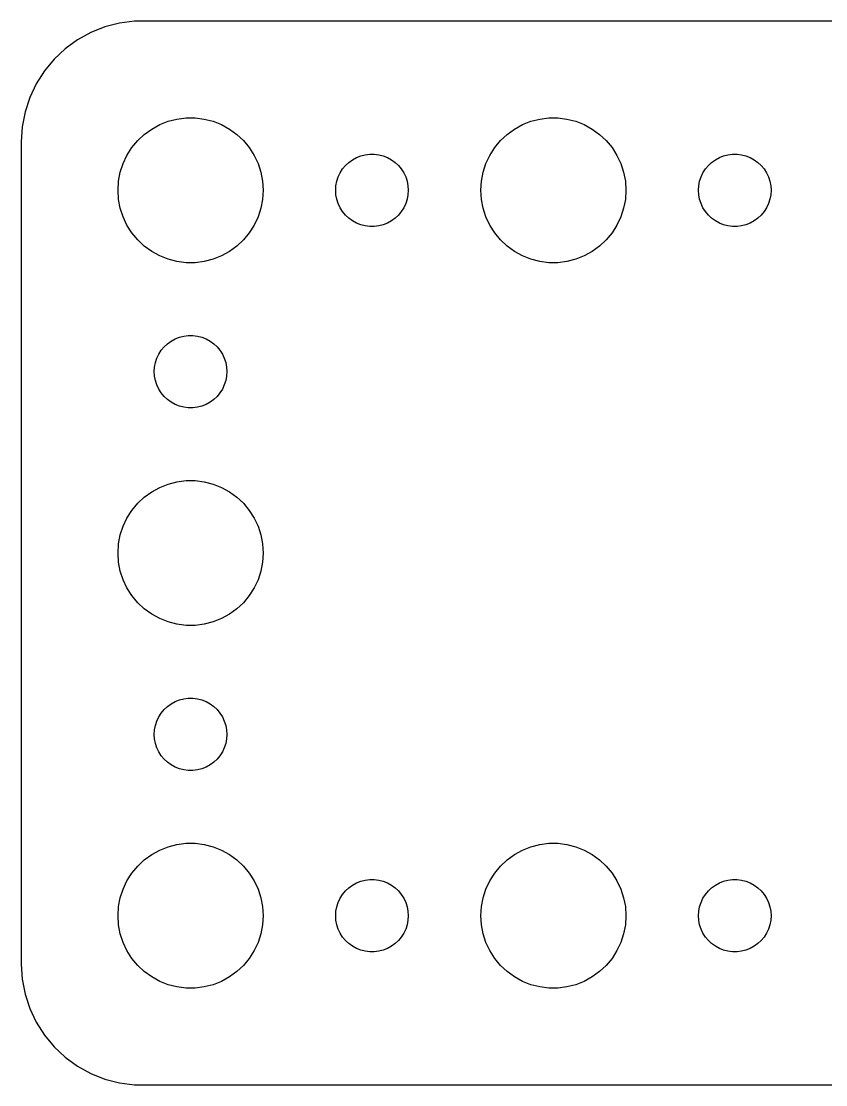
# Model space of a CAD drawing. Header units: metres. Extents: x -37 to 37, y 140 to 346.
# Drawn here: x -37 to -3.74, y 302.01 to 345.99 of the extents above; entities that cross this region are included whole.
import ezdxf

# ---------------------------------------------------------------- set-up
doc = ezdxf.new("R2010")
doc.units = ezdxf.units.M

msp = doc.modelspace()

# ---------------------------------------------------------------- linework, layer by layer
for p, q in [((-33.5451, 345.755), (-34.1289, 345.524)), ((-32.9369, 345.911), (-33.5451, 345.755)), ((-32.3139, 345.99), (-32.9369, 345.911)), ((32.3139, 345.99), (-32.3139, 345.99)), ((-34.1289, 345.524), (-34.6791, 345.222)), ((-35.1871, 344.853), (-35.6448, 344.423)), ((-34.6791, 345.222), (-35.1871, 344.853)), ((-35.6448, 344.423), (-36.0451, 343.939)), ((-36.0451, 343.939), (-36.3815, 343.409)), ((-36.3815, 343.409), (-36.6489, 342.841)), ((-36.6489, 342.841), (-36.8429, 342.243)), ((-36.8429, 342.243), (-36.9606, 341.627)), ((-31.2773, 341.714), (-30.927, 341.853)), ((-30.927, 341.853), (-30.5621, 341.947)), ((-30.5621, 341.947), (-30.1884, 341.994)), ((-30.1884, 341.994), (-29.8116, 341.994)), ((-29.8116, 341.994), (-29.4379, 341.947)), ((-29.4379, 341.947), (-29.0729, 341.853)), ((-29.0729, 341.853), (-28.7227, 341.714)), ((-16.2773, 341.714), (-15.927, 341.853)), ((-15.927, 341.853), (-15.5621, 341.947)), ((-15.5621, 341.947), (-15.1884, 341.994)), ((-15.1884, 341.994), (-14.8116, 341.994)), ((-14.8116, 341.994), (-14.4379, 341.947)), ((-14.4379, 341.947), (-14.0729, 341.853)), ((-14.0729, 341.853), (-13.7227, 341.714)), ((-36.9606, 341.627), (-37, 341)), ((-32.1869, 341.054), (-31.9123, 341.312)), ((-31.9123, 341.312), (-31.6075, 341.533)), ((-31.6075, 341.533), (-31.2773, 341.714)), ((-28.7227, 341.714), (-28.3925, 341.533)), ((-28.3925, 341.533), (-28.0877, 341.312)), ((-28.0877, 341.312), (-27.8131, 341.054)), ((-17.1869, 341.054), (-16.9123, 341.312)), ((-16.9123, 341.312), (-16.6075, 341.533)), ((-16.6075, 341.533), (-16.2773, 341.714)), ((-13.7227, 341.714), (-13.3925, 341.533)), ((-13.3925, 341.533), (-13.0877, 341.312)), ((-13.0877, 341.312), (-12.8131, 341.054)), ((-37, 341), (-37, 307)), ((-32.427, 340.763), (-32.1869, 341.054)), ((-27.8131, 341.054), (-27.5729, 340.763)), ((-17.427, 340.763), (-17.1869, 341.054)), ((-12.8131, 341.054), (-12.5729, 340.763)), ((-32.7893, 340.104), (-32.6289, 340.445)), ((-32.6289, 340.445), (-32.427, 340.763)), ((-27.5729, 340.763), (-27.3711, 340.445)), ((-27.3711, 340.445), (-27.2107, 340.104)), ((-23.1387, 340.357), (-22.9635, 340.427)), ((-22.9635, 340.427), (-22.7811, 340.473)), ((-22.7811, 340.473), (-22.5942, 340.497)), ((-22.5942, 340.497), (-22.4058, 340.497)), ((-22.4058, 340.497), (-22.2189, 340.473)), ((-22.2189, 340.473), (-22.0365, 340.427)), ((-22.0365, 340.427), (-21.8613, 340.357)), ((-17.7893, 340.104), (-17.6289, 340.445)), ((-17.6289, 340.445), (-17.427, 340.763)), ((-12.5729, 340.763), (-12.3711, 340.445)), ((-12.3711, 340.445), (-12.2107, 340.104)), ((-8.13866, 340.357), (-7.96352, 340.427)), ((-7.96352, 340.427), (-7.78107, 340.473)), ((-7.78107, 340.473), (-7.59418, 340.497)), ((-7.59418, 340.497), (-7.40581, 340.497)), ((-7.40581, 340.497), (-7.21892, 340.473)), ((-7.21892, 340.473), (-7.03647, 340.427)), ((-7.03647, 340.427), (-6.86133, 340.357)), ((-32.9057, 339.746), (-32.7893, 340.104)), ((-27.2107, 340.104), (-27.0942, 339.746)), ((-23.7135, 339.882), (-23.5934, 340.027)), ((-23.5934, 340.027), (-23.4561, 340.156)), ((-23.4561, 340.156), (-23.3037, 340.266)), ((-23.3037, 340.266), (-23.1387, 340.357)), ((-21.8613, 340.357), (-21.6963, 340.266)), ((-21.6963, 340.266), (-21.5439, 340.156)), ((-21.5439, 340.156), (-21.4065, 340.027)), ((-21.4065, 340.027), (-21.2865, 339.882)), ((-17.9057, 339.746), (-17.7893, 340.104)), ((-12.2107, 340.104), (-12.0942, 339.746)), ((-8.71352, 339.882), (-8.59344, 340.027)), ((-8.59344, 340.027), (-8.45613, 340.156)), ((-8.45613, 340.156), (-8.30373, 340.266)), ((-8.30373, 340.266), (-8.13866, 340.357)), ((-6.86133, 340.357), (-6.69626, 340.266)), ((-6.69626, 340.266), (-6.54385, 340.156)), ((-6.54385, 340.156), (-6.40654, 340.027)), ((-6.40654, 340.027), (-6.28647, 339.882)), ((-32.9763, 339.376), (-32.9057, 339.746)), ((-27.0942, 339.746), (-27.0237, 339.376)), ((-23.9529, 339.373), (-23.8947, 339.552)), ((-23.8947, 339.552), (-23.8145, 339.723)), ((-23.8145, 339.723), (-23.7135, 339.882)), ((-21.2865, 339.882), (-21.1855, 339.723)), ((-21.1855, 339.723), (-21.1053, 339.552)), ((-21.1053, 339.552), (-21.0471, 339.373)), ((-17.9763, 339.376), (-17.9057, 339.746)), ((-12.0942, 339.746), (-12.0237, 339.376)), ((-8.95287, 339.373), (-8.89465, 339.552)), ((-8.89465, 339.552), (-8.81445, 339.723)), ((-8.81445, 339.723), (-8.71352, 339.882)), ((-6.28647, 339.882), (-6.18553, 339.723)), ((-6.18553, 339.723), (-6.10533, 339.552)), ((-6.10533, 339.552), (-6.04712, 339.373)), ((-33, 339), (-32.9763, 339.376)), ((-27.0237, 339.376), (-27, 339)), ((-24, 339), (-23.9882, 339.188)), ((-23.9882, 339.188), (-23.9529, 339.373)), ((-21.0471, 339.373), (-21.0118, 339.188)), ((-21.0118, 339.188), (-21, 339)), ((-18, 339), (-17.9763, 339.376)), ((-12.0237, 339.376), (-12, 339)), ((-9, 339), (-8.98816, 339.188)), ((-8.98816, 339.188), (-8.95287, 339.373)), ((-6.04712, 339.373), (-6.01183, 339.188)), ((-6.01183, 339.188), (-6, 339)), ((-32.9763, 338.624), (-33, 339)), ((-27, 339), (-27.0237, 338.624)), ((-23.9882, 338.812), (-24, 339)), ((-23.9529, 338.627), (-23.9882, 338.812)), ((-21.0118, 338.812), (-21.0471, 338.627)), ((-21, 339), (-21.0118, 338.812)), ((-17.9763, 338.624), (-18, 339)), ((-12, 339), (-12.0237, 338.624)), ((-8.98816, 338.812), (-9, 339)), ((-8.95287, 338.627), (-8.98816, 338.812)), ((-6.01183, 338.812), (-6.04712, 338.627)), ((-6, 339), (-6.01183, 338.812)), ((-32.9057, 338.254), (-32.9763, 338.624)), ((-32.7893, 337.896), (-32.9057, 338.254)), ((-27.0942, 338.254), (-27.2107, 337.896)), ((-27.0237, 338.624), (-27.0942, 338.254)), ((-23.8947, 338.448), (-23.9529, 338.627)), ((-23.8145, 338.277), (-23.8947, 338.448)), ((-23.7135, 338.118), (-23.8145, 338.277)), ((-21.1855, 338.277), (-21.2865, 338.118)), ((-21.1053, 338.448), (-21.1855, 338.277)), ((-21.0471, 338.627), (-21.1053, 338.448)), ((-17.9057, 338.254), (-17.9763, 338.624)), ((-17.7893, 337.896), (-17.9057, 338.254)), ((-12.0942, 338.254), (-12.2107, 337.896)), ((-12.0237, 338.624), (-12.0942, 338.254)), ((-8.89465, 338.448), (-8.95287, 338.627)), ((-8.81445, 338.277), (-8.89465, 338.448)), ((-8.71352, 338.118), (-8.81445, 338.277)), ((-6.18553, 338.277), (-6.28647, 338.118)), ((-6.10533, 338.448), (-6.18553, 338.277)), ((-6.04712, 338.627), (-6.10533, 338.448)), ((-32.6289, 337.555), (-32.7893, 337.896)), ((-27.2107, 337.896), (-27.3711, 337.555)), ((-23.5934, 337.973), (-23.7135, 338.118)), ((-23.4561, 337.844), (-23.5934, 337.973)), ((-23.3037, 337.734), (-23.4561, 337.844)), ((-21.5439, 337.844), (-21.6963, 337.734)), ((-21.4065, 337.973), (-21.5439, 337.844)), ((-21.2865, 338.118), (-21.4065, 337.973)), ((-17.6289, 337.555), (-17.7893, 337.896)), ((-12.2107, 337.896), (-12.3711, 337.555)), ((-8.59344, 337.973), (-8.71352, 338.118)), ((-8.45613, 337.844), (-8.59344, 337.973)), ((-8.30373, 337.734), (-8.45613, 337.844)), ((-6.54385, 337.844), (-6.69626, 337.734)), ((-6.40654, 337.973), (-6.54385, 337.844)), ((-6.28647, 338.118), (-6.40654, 337.973)), ((-32.427, 337.237), (-32.6289, 337.555)), ((-27.3711, 337.555), (-27.5729, 337.237)), ((-23.1387, 337.643), (-23.3037, 337.734)), ((-22.9635, 337.573), (-23.1387, 337.643)), ((-22.7811, 337.527), (-22.9635, 337.573)), ((-22.5942, 337.503), (-22.7811, 337.527)), ((-22.4058, 337.503), (-22.5942, 337.503)), ((-22.2189, 337.527), (-22.4058, 337.503)), ((-22.0365, 337.573), (-22.2189, 337.527)), ((-21.8613, 337.643), (-22.0365, 337.573)), ((-21.6963, 337.734), (-21.8613, 337.643)), ((-17.427, 337.237), (-17.6289, 337.555)), ((-12.3711, 337.555), (-12.5729, 337.237)), ((-8.13866, 337.643), (-8.30373, 337.734)), ((-7.96352, 337.573), (-8.13866, 337.643)), ((-7.78107, 337.527), (-7.96352, 337.573)), ((-7.59418, 337.503), (-7.78107, 337.527)), ((-7.40581, 337.503), (-7.59418, 337.503)), ((-7.21892, 337.527), (-7.40581, 337.503)), ((-7.03647, 337.573), (-7.21892, 337.527)), ((-6.86133, 337.643), (-7.03647, 337.573)), ((-6.69626, 337.734), (-6.86133, 337.643)), ((-32.1869, 336.946), (-32.427, 337.237)), ((-31.9123, 336.688), (-32.1869, 336.946)), ((-27.8131, 336.946), (-28.0877, 336.688)), ((-27.5729, 337.237), (-27.8131, 336.946)), ((-17.1869, 336.946), (-17.427, 337.237)), ((-16.9123, 336.688), (-17.1869, 336.946)), ((-12.8131, 336.946), (-13.0877, 336.688)), ((-12.5729, 337.237), (-12.8131, 336.946)), ((-31.6075, 336.467), (-31.9123, 336.688)), ((-31.2773, 336.286), (-31.6075, 336.467)), ((-28.3925, 336.467), (-28.7227, 336.286)), ((-28.0877, 336.688), (-28.3925, 336.467)), ((-16.6075, 336.467), (-16.9123, 336.688)), ((-16.2773, 336.286), (-16.6075, 336.467)), ((-13.3925, 336.467), (-13.7227, 336.286)), ((-13.0877, 336.688), (-13.3925, 336.467)), ((-30.927, 336.147), (-31.2773, 336.286)), ((-30.5621, 336.053), (-30.927, 336.147)), ((-30.1884, 336.006), (-30.5621, 336.053)), ((-29.4379, 336.053), (-29.8116, 336.006)), ((-29.0729, 336.147), (-29.4379, 336.053)), ((-28.7227, 336.286), (-29.0729, 336.147)), ((-15.927, 336.147), (-16.2773, 336.286)), ((-15.5621, 336.053), (-15.927, 336.147)), ((-15.1884, 336.006), (-15.5621, 336.053)), ((-14.4379, 336.053), (-14.8116, 336.006)), ((-14.0729, 336.147), (-14.4379, 336.053)), ((-13.7227, 336.286), (-14.0729, 336.147)), ((-29.8116, 336.006), (-30.1884, 336.006)), ((-14.8116, 336.006), (-15.1884, 336.006)), ((-30.4635, 332.927), (-30.2811, 332.973)), ((-30.2811, 332.973), (-30.0942, 332.997)), ((-30.0942, 332.997), (-29.9058, 332.997)), ((-29.9058, 332.997), (-29.7189, 332.973)), ((-29.7189, 332.973), (-29.5365, 332.927)), ((-31.2135, 332.382), (-31.0934, 332.527)), ((-31.0934, 332.527), (-30.9561, 332.656)), ((-30.9561, 332.656), (-30.8037, 332.766)), ((-30.8037, 332.766), (-30.6387, 332.857)), ((-30.6387, 332.857), (-30.4635, 332.927)), ((-29.5365, 332.927), (-29.3613, 332.857)), ((-29.3613, 332.857), (-29.1963, 332.766)), ((-29.1963, 332.766), (-29.0439, 332.656)), ((-29.0439, 332.656), (-28.9065, 332.527)), ((-28.9065, 332.527), (-28.7865, 332.382)), ((-31.4529, 331.873), (-31.3947, 332.052)), ((-31.3947, 332.052), (-31.3145, 332.223)), ((-31.3145, 332.223), (-31.2135, 332.382)), ((-28.7865, 332.382), (-28.6855, 332.223)), ((-28.6855, 332.223), (-28.6053, 332.052)), ((-28.6053, 332.052), (-28.5471, 331.873)), ((-31.5, 331.5), (-31.4882, 331.688)), ((-31.4882, 331.688), (-31.4529, 331.873)), ((-28.5471, 331.873), (-28.5118, 331.688)), ((-28.5118, 331.688), (-28.5, 331.5)), ((-31.4882, 331.312), (-31.5, 331.5)), ((-31.4529, 331.127), (-31.4882, 331.312)), ((-28.5118, 331.312), (-28.5471, 331.127)), ((-28.5, 331.5), (-28.5118, 331.312)), ((-31.3947, 330.948), (-31.4529, 331.127)), ((-31.3145, 330.777), (-31.3947, 330.948)), ((-31.2135, 330.618), (-31.3145, 330.777)), ((-28.6855, 330.777), (-28.7865, 330.618)), ((-28.6053, 330.948), (-28.6855, 330.777)), ((-28.5471, 331.127), (-28.6053, 330.948)), ((-31.0934, 330.473), (-31.2135, 330.618)), ((-30.9561, 330.344), (-31.0934, 330.473)), ((-30.8037, 330.234), (-30.9561, 330.344)), ((-29.0439, 330.344), (-29.1963, 330.234)), ((-28.9065, 330.473), (-29.0439, 330.344)), ((-28.7865, 330.618), (-28.9065, 330.473)), ((-30.6387, 330.143), (-30.8037, 330.234)), ((-30.4635, 330.073), (-30.6387, 330.143)), ((-30.2811, 330.027), (-30.4635, 330.073)), ((-30.0942, 330.003), (-30.2811, 330.027)), ((-29.9058, 330.003), (-30.0942, 330.003)), ((-29.7189, 330.027), (-29.9058, 330.003)), ((-29.5365, 330.073), (-29.7189, 330.027)), ((-29.3613, 330.143), (-29.5365, 330.073)), ((-29.1963, 330.234), (-29.3613, 330.143)), ((-31.2773, 326.714), (-30.927, 326.853)), ((-30.927, 326.853), (-30.5621, 326.947)), ((-30.5621, 326.947), (-30.1884, 326.994)), ((-30.1884, 326.994), (-29.8116, 326.994)), ((-29.8116, 326.994), (-29.4379, 326.947)), ((-29.4379, 326.947), (-29.0729, 326.853)), ((-29.0729, 326.853), (-28.7227, 326.714)), ((-31.9123, 326.312), (-31.6075, 326.533)), ((-31.6075, 326.533), (-31.2773, 326.714)), ((-28.7227, 326.714), (-28.3925, 326.533)), ((-28.3925, 326.533), (-28.0877, 326.312)), ((-32.427, 325.763), (-32.1869, 326.054)), ((-32.1869, 326.054), (-31.9123, 326.312)), ((-28.0877, 326.312), (-27.8131, 326.054)), ((-27.8131, 326.054), (-27.5729, 325.763)), ((-32.6289, 325.445), (-32.427, 325.763)), ((-27.5729, 325.763), (-27.3711, 325.445)), ((-32.9057, 324.746), (-32.7893, 325.104)), ((-32.7893, 325.104), (-32.6289, 325.445)), ((-27.3711, 325.445), (-27.2107, 325.104)), ((-27.2107, 325.104), (-27.0942, 324.746)), ((-32.9763, 324.376), (-32.9057, 324.746)), ((-27.0942, 324.746), (-27.0237, 324.376)), ((-33, 324), (-32.9763, 324.376)), ((-27.0237, 324.376), (-27, 324)), ((-32.9763, 323.624), (-33, 324)), ((-27, 324), (-27.0237, 323.624)), ((-32.9057, 323.254), (-32.9763, 323.624)), ((-32.7893, 322.896), (-32.9057, 323.254)), ((-27.0942, 323.254), (-27.2107, 322.896)), ((-27.0237, 323.624), (-27.0942, 323.254)), ((-32.6289, 322.555), (-32.7893, 322.896)), ((-27.2107, 322.896), (-27.3711, 322.555)), ((-32.427, 322.237), (-32.6289, 322.555)), ((-27.3711, 322.555), (-27.5729, 322.237)), ((-32.1869, 321.946), (-32.427, 322.237)), ((-31.9123, 321.688), (-32.1869, 321.946)), ((-27.8131, 321.946), (-28.0877, 321.688)), ((-27.5729, 322.237), (-27.8131, 321.946)), ((-31.6075, 321.467), (-31.9123, 321.688)), ((-28.0877, 321.688), (-28.3925, 321.467)), ((-31.2773, 321.286), (-31.6075, 321.467)), ((-30.927, 321.147), (-31.2773, 321.286)), ((-30.5621, 321.053), (-30.927, 321.147)), ((-29.0729, 321.147), (-29.4379, 321.053)), ((-28.7227, 321.286), (-29.0729, 321.147)), ((-28.3925, 321.467), (-28.7227, 321.286)), ((-30.1884, 321.006), (-30.5621, 321.053)), ((-29.8116, 321.006), (-30.1884, 321.006)), ((-29.4379, 321.053), (-29.8116, 321.006)), ((-30.2811, 317.973), (-30.0942, 317.997)), ((-30.0942, 317.997), (-29.9058, 317.997)), ((-29.9058, 317.997), (-29.7189, 317.973)), ((-31.0934, 317.527), (-30.9561, 317.656)), ((-30.9561, 317.656), (-30.8037, 317.766)), ((-30.8037, 317.766), (-30.6387, 317.857)), ((-30.6387, 317.857), (-30.4635, 317.927)), ((-30.4635, 317.927), (-30.2811, 317.973)), ((-29.7189, 317.973), (-29.5365, 317.927)), ((-29.5365, 317.927), (-29.3613, 317.857)), ((-29.3613, 317.857), (-29.1963, 317.766)), ((-29.1963, 317.766), (-29.0439, 317.656)), ((-29.0439, 317.656), (-28.9065, 317.527)), ((-31.3947, 317.052), (-31.3145, 317.223)), ((-31.3145, 317.223), (-31.2135, 317.382)), ((-31.2135, 317.382), (-31.0934, 317.527)), ((-28.9065, 317.527), (-28.7865, 317.382)), ((-28.7865, 317.382), (-28.6855, 317.223)), ((-28.6855, 317.223), (-28.6053, 317.052)), ((-31.5, 316.5), (-31.4882, 316.688)), ((-31.4882, 316.688), (-31.4529, 316.873)), ((-31.4529, 316.873), (-31.3947, 317.052)), ((-28.6053, 317.052), (-28.5471, 316.873)), ((-28.5471, 316.873), (-28.5118, 316.688)), ((-28.5118, 316.688), (-28.5, 316.5)), ((-31.4882, 316.312), (-31.5, 316.5)), ((-31.4529, 316.127), (-31.4882, 316.312)), ((-28.5118, 316.312), (-28.5471, 316.127)), ((-28.5, 316.5), (-28.5118, 316.312)), ((-31.3947, 315.948), (-31.4529, 316.127)), ((-31.3145, 315.777), (-31.3947, 315.948)), ((-31.2135, 315.618), (-31.3145, 315.777)), ((-28.6855, 315.777), (-28.7865, 315.618)), ((-28.6053, 315.948), (-28.6855, 315.777)), ((-28.5471, 316.127), (-28.6053, 315.948)), ((-31.0934, 315.473), (-31.2135, 315.618)), ((-30.9561, 315.344), (-31.0934, 315.473)), ((-30.8037, 315.234), (-30.9561, 315.344)), ((-29.0439, 315.344), (-29.1963, 315.234)), ((-28.9065, 315.473), (-29.0439, 315.344)), ((-28.7865, 315.618), (-28.9065, 315.473)), ((-30.6387, 315.143), (-30.8037, 315.234)), ((-30.4635, 315.073), (-30.6387, 315.143)), ((-30.2811, 315.027), (-30.4635, 315.073)), ((-30.0942, 315.003), (-30.2811, 315.027)), ((-29.9058, 315.003), (-30.0942, 315.003)), ((-29.7189, 315.027), (-29.9058, 315.003)), ((-29.5365, 315.073), (-29.7189, 315.027)), ((-29.3613, 315.143), (-29.5365, 315.073)), ((-29.1963, 315.234), (-29.3613, 315.143)), ((-31.2773, 311.714), (-30.927, 311.853)), ((-30.927, 311.853), (-30.5621, 311.947)), ((-30.5621, 311.947), (-30.1884, 311.994)), ((-30.1884, 311.994), (-29.8116, 311.994)), ((-29.8116, 311.994), (-29.4379, 311.947)), ((-29.4379, 311.947), (-29.0729, 311.853)), ((-29.0729, 311.853), (-28.7227, 311.714)), ((-16.2773, 311.714), (-15.927, 311.853)), ((-15.927, 311.853), (-15.5621, 311.947)), ((-15.5621, 311.947), (-15.1884, 311.994)), ((-15.1884, 311.994), (-14.8116, 311.994)), ((-14.8116, 311.994), (-14.4379, 311.947)), ((-14.4379, 311.947), (-14.0729, 311.853)), ((-14.0729, 311.853), (-13.7227, 311.714)), ((-31.9123, 311.312), (-31.6075, 311.533)), ((-31.6075, 311.533), (-31.2773, 311.714)), ((-28.7227, 311.714), (-28.3925, 311.533)), ((-28.3925, 311.533), (-28.0877, 311.312)), ((-16.9123, 311.312), (-16.6075, 311.533)), ((-16.6075, 311.533), (-16.2773, 311.714)), ((-13.7227, 311.714), (-13.3925, 311.533)), ((-13.3925, 311.533), (-13.0877, 311.312)), ((-32.427, 310.763), (-32.1869, 311.054)), ((-32.1869, 311.054), (-31.9123, 311.312)), ((-28.0877, 311.312), (-27.8131, 311.054)), ((-27.8131, 311.054), (-27.5729, 310.763)), ((-17.427, 310.763), (-17.1869, 311.054)), ((-17.1869, 311.054), (-16.9123, 311.312)), ((-13.0877, 311.312), (-12.8131, 311.054)), ((-12.8131, 311.054), (-12.5729, 310.763)), ((-32.6289, 310.445), (-32.427, 310.763)), ((-27.5729, 310.763), (-27.3711, 310.445)), ((-17.6289, 310.445), (-17.427, 310.763)), ((-12.5729, 310.763), (-12.3711, 310.445)), ((-32.9057, 309.746), (-32.7893, 310.104)), ((-32.7893, 310.104), (-32.6289, 310.445)), ((-27.3711, 310.445), (-27.2107, 310.104)), ((-27.2107, 310.104), (-27.0942, 309.746)), ((-23.5934, 310.027), (-23.4561, 310.156)), ((-23.4561, 310.156), (-23.3037, 310.266)), ((-23.3037, 310.266), (-23.1387, 310.357)), ((-23.1387, 310.357), (-22.9635, 310.427)), ((-22.9635, 310.427), (-22.7811, 310.473)), ((-22.7811, 310.473), (-22.5942, 310.497)), ((-22.5942, 310.497), (-22.4058, 310.497)), ((-22.4058, 310.497), (-22.2189, 310.473)), ((-22.2189, 310.473), (-22.0365, 310.427)), ((-22.0365, 310.427), (-21.8613, 310.357)), ((-21.8613, 310.357), (-21.6963, 310.266)), ((-21.6963, 310.266), (-21.5439, 310.156)), ((-21.5439, 310.156), (-21.4065, 310.027)), ((-17.9057, 309.746), (-17.7893, 310.104)), ((-17.7893, 310.104), (-17.6289, 310.445)), ((-12.3711, 310.445), (-12.2107, 310.104)), ((-12.2107, 310.104), (-12.0942, 309.746)), ((-8.59344, 310.027), (-8.45613, 310.156)), ((-8.45613, 310.156), (-8.30373, 310.266)), ((-8.30373, 310.266), (-8.13866, 310.357)), ((-8.13866, 310.357), (-7.96352, 310.427)), ((-7.96352, 310.427), (-7.78107, 310.473)), ((-7.78107, 310.473), (-7.59418, 310.497)), ((-7.59418, 310.497), (-7.40581, 310.497)), ((-7.40581, 310.497), (-7.21892, 310.473)), ((-7.21892, 310.473), (-7.03647, 310.427)), ((-7.03647, 310.427), (-6.86133, 310.357)), ((-6.86133, 310.357), (-6.69626, 310.266)), ((-6.69626, 310.266), (-6.54385, 310.156)), ((-6.54385, 310.156), (-6.40654, 310.027)), ((-32.9763, 309.376), (-32.9057, 309.746)), ((-27.0942, 309.746), (-27.0237, 309.376)), ((-23.8947, 309.552), (-23.8145, 309.723)), ((-23.8145, 309.723), (-23.7135, 309.882)), ((-23.7135, 309.882), (-23.5934, 310.027)), ((-21.4065, 310.027), (-21.2865, 309.882)), ((-21.2865, 309.882), (-21.1855, 309.723)), ((-21.1855, 309.723), (-21.1053, 309.552)), ((-17.9763, 309.376), (-17.9057, 309.746)), ((-12.0942, 309.746), (-12.0237, 309.376)), ((-8.89465, 309.552), (-8.81445, 309.723)), ((-8.81445, 309.723), (-8.71352, 309.882)), ((-8.71352, 309.882), (-8.59344, 310.027)), ((-6.40654, 310.027), (-6.28647, 309.882)), ((-6.28647, 309.882), (-6.18553, 309.723)), ((-6.18553, 309.723), (-6.10533, 309.552)), ((-33, 309), (-32.9763, 309.376)), ((-27.0237, 309.376), (-27, 309)), ((-24, 309), (-23.9882, 309.188)), ((-23.9882, 309.188), (-23.9529, 309.373)), ((-23.9529, 309.373), (-23.8947, 309.552)), ((-21.1053, 309.552), (-21.0471, 309.373)), ((-21.0471, 309.373), (-21.0118, 309.188)), ((-21.0118, 309.188), (-21, 309)), ((-18, 309), (-17.9763, 309.376)), ((-12.0237, 309.376), (-12, 309)), ((-9, 309), (-8.98816, 309.188)), ((-8.98816, 309.188), (-8.95287, 309.373)), ((-8.95287, 309.373), (-8.89465, 309.552)), ((-6.10533, 309.552), (-6.04712, 309.373)), ((-6.04712, 309.373), (-6.01183, 309.188)), ((-6.01183, 309.188), (-6, 309)), ((-32.9763, 308.624), (-33, 309)), ((-27, 309), (-27.0237, 308.624)), ((-23.9882, 308.812), (-24, 309)), ((-23.9529, 308.627), (-23.9882, 308.812)), ((-21.0118, 308.812), (-21.0471, 308.627)), ((-21, 309), (-21.0118, 308.812)), ((-17.9763, 308.624), (-18, 309)), ((-12, 309), (-12.0237, 308.624)), ((-8.98816, 308.812), (-9, 309)), ((-8.95287, 308.627), (-8.98816, 308.812)), ((-6.01183, 308.812), (-6.04712, 308.627)), ((-6, 309), (-6.01183, 308.812)), ((-32.9057, 308.254), (-32.9763, 308.624)), ((-27.0237, 308.624), (-27.0942, 308.254)), ((-23.8947, 308.448), (-23.9529, 308.627)), ((-23.8145, 308.277), (-23.8947, 308.448)), ((-21.1053, 308.448), (-21.1855, 308.277)), ((-21.0471, 308.627), (-21.1053, 308.448)), ((-17.9057, 308.254), (-17.9763, 308.624)), ((-12.0237, 308.624), (-12.0942, 308.254)), ((-8.89465, 308.448), (-8.95287, 308.627)), ((-8.81445, 308.277), (-8.89465, 308.448)), ((-6.10533, 308.448), (-6.18553, 308.277)), ((-6.04712, 308.627), (-6.10533, 308.448)), ((-32.7893, 307.896), (-32.9057, 308.254)), ((-32.6289, 307.555), (-32.7893, 307.896)), ((-27.2107, 307.896), (-27.3711, 307.555)), ((-27.0942, 308.254), (-27.2107, 307.896)), ((-23.7135, 308.118), (-23.8145, 308.277)), ((-23.5934, 307.973), (-23.7135, 308.118)), ((-23.4561, 307.844), (-23.5934, 307.973)), ((-21.4065, 307.973), (-21.5439, 307.844)), ((-21.2865, 308.118), (-21.4065, 307.973)), ((-21.1855, 308.277), (-21.2865, 308.118)), ((-17.7893, 307.896), (-17.9057, 308.254)), ((-17.6289, 307.555), (-17.7893, 307.896)), ((-12.2107, 307.896), (-12.3711, 307.555)), ((-12.0942, 308.254), (-12.2107, 307.896)), ((-8.71352, 308.118), (-8.81445, 308.277)), ((-8.59344, 307.973), (-8.71352, 308.118)), ((-8.45613, 307.844), (-8.59344, 307.973)), ((-6.40654, 307.973), (-6.54385, 307.844)), ((-6.28647, 308.118), (-6.40654, 307.973)), ((-6.18553, 308.277), (-6.28647, 308.118)), ((-32.427, 307.237), (-32.6289, 307.555)), ((-27.3711, 307.555), (-27.5729, 307.237)), ((-23.3037, 307.734), (-23.4561, 307.844)), ((-23.1387, 307.643), (-23.3037, 307.734)), ((-22.9635, 307.573), (-23.1387, 307.643)), ((-22.7811, 307.527), (-22.9635, 307.573)), ((-22.5942, 307.503), (-22.7811, 307.527)), ((-22.4058, 307.503), (-22.5942, 307.503)), ((-22.2189, 307.527), (-22.4058, 307.503)), ((-22.0365, 307.573), (-22.2189, 307.527)), ((-21.8613, 307.643), (-22.0365, 307.573)), ((-21.6963, 307.734), (-21.8613, 307.643)), ((-21.5439, 307.844), (-21.6963, 307.734)), ((-17.427, 307.237), (-17.6289, 307.555)), ((-12.3711, 307.555), (-12.5729, 307.237)), ((-8.30373, 307.734), (-8.45613, 307.844)), ((-8.13866, 307.643), (-8.30373, 307.734)), ((-7.96352, 307.573), (-8.13866, 307.643)), ((-7.78107, 307.527), (-7.96352, 307.573)), ((-7.59418, 307.503), (-7.78107, 307.527)), ((-7.40581, 307.503), (-7.59418, 307.503)), ((-7.21892, 307.527), (-7.40581, 307.503)), ((-7.03647, 307.573), (-7.21892, 307.527)), ((-6.86133, 307.643), (-7.03647, 307.573)), ((-6.69626, 307.734), (-6.86133, 307.643)), ((-6.54385, 307.844), (-6.69626, 307.734)), ((-37, 307), (-36.9606, 306.373)), ((-32.1869, 306.946), (-32.427, 307.237)), ((-27.5729, 307.237), (-27.8131, 306.946)), ((-17.1869, 306.946), (-17.427, 307.237)), ((-12.5729, 307.237), (-12.8131, 306.946)), ((-31.9123, 306.688), (-32.1869, 306.946)), ((-31.6075, 306.467), (-31.9123, 306.688)), ((-28.0877, 306.688), (-28.3925, 306.467)), ((-27.8131, 306.946), (-28.0877, 306.688)), ((-16.9123, 306.688), (-17.1869, 306.946)), ((-16.6075, 306.467), (-16.9123, 306.688)), ((-13.0877, 306.688), (-13.3925, 306.467)), ((-12.8131, 306.946), (-13.0877, 306.688)), ((-36.9606, 306.373), (-36.8429, 305.757)), ((-31.2773, 306.286), (-31.6075, 306.467)), ((-30.927, 306.147), (-31.2773, 306.286)), ((-30.5621, 306.053), (-30.927, 306.147)), ((-29.0729, 306.147), (-29.4379, 306.053)), ((-28.7227, 306.286), (-29.0729, 306.147)), ((-28.3925, 306.467), (-28.7227, 306.286)), ((-16.2773, 306.286), (-16.6075, 306.467)), ((-15.927, 306.147), (-16.2773, 306.286)), ((-15.5621, 306.053), (-15.927, 306.147)), ((-14.0729, 306.147), (-14.4379, 306.053)), ((-13.7227, 306.286), (-14.0729, 306.147)), ((-13.3925, 306.467), (-13.7227, 306.286)), ((-36.8429, 305.757), (-36.6489, 305.159)), ((-30.1884, 306.006), (-30.5621, 306.053)), ((-29.8116, 306.006), (-30.1884, 306.006)), ((-29.4379, 306.053), (-29.8116, 306.006)), ((-15.1884, 306.006), (-15.5621, 306.053)), ((-14.8116, 306.006), (-15.1884, 306.006)), ((-14.4379, 306.053), (-14.8116, 306.006)), ((-36.6489, 305.159), (-36.3815, 304.591)), ((-36.3815, 304.591), (-36.0451, 304.061)), ((-36.0451, 304.061), (-35.6448, 303.577)), ((-35.6448, 303.577), (-35.1871, 303.147)), ((-35.1871, 303.147), (-34.6791, 302.778)), ((-34.6791, 302.778), (-34.1289, 302.476)), ((-34.1289, 302.476), (-33.5451, 302.245)), ((-33.5451, 302.245), (-32.9369, 302.089)), ((-32.9369, 302.089), (-32.3139, 302.01)), ((-32.3139, 302.01), (32.3139, 302.01))]:
    msp.add_line(p, q)

doc.saveas('drawing.dxf')
